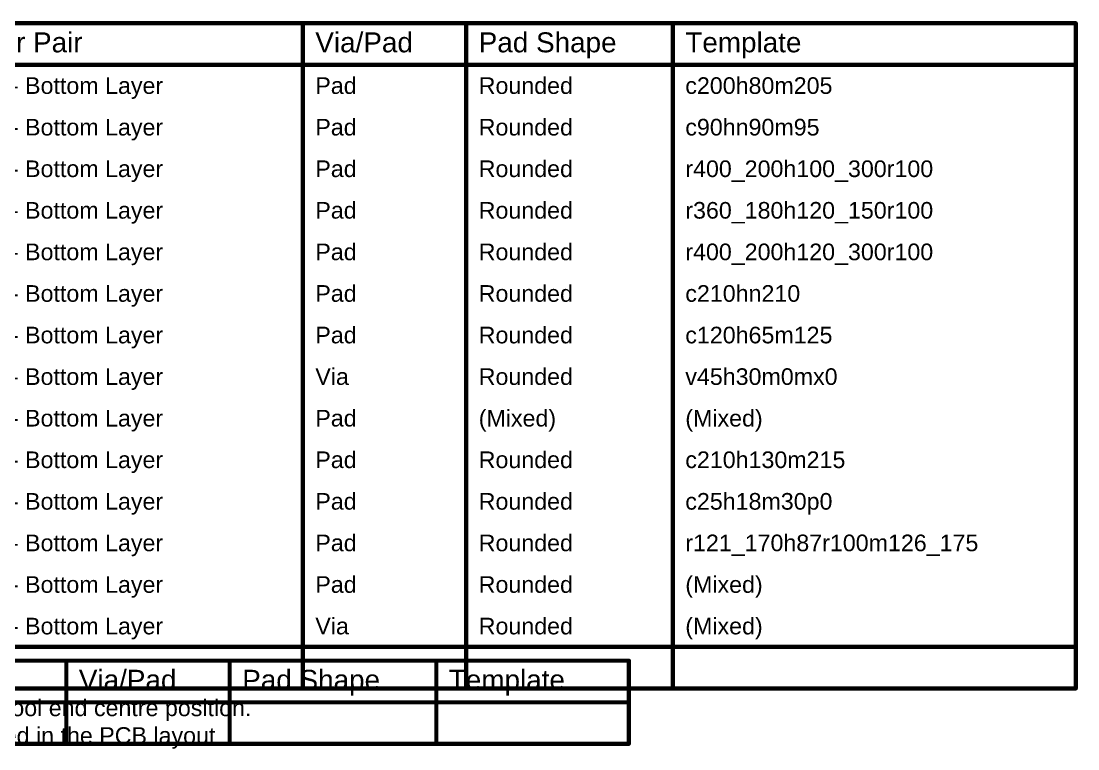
# Model space of a CAD drawing. Header units: millimetres. Extents: x -0.2 to 11.1, y -5.4 to 4.7.
# Drawn here: x 7.298 to 11.112, y 2.083 to 4.709 of the extents above; entities that cross this region are included whole.
import ezdxf

# ---------------------------------------------------------------- set-up
doc = ezdxf.new("R2010")
doc.units = ezdxf.units.MM
doc.header["$MEASUREMENT"] = 0
doc.layers.add('DrillDrawing', color=1, linetype='Continuous')
doc.styles.add('Arial', font='arial.ttf', dxfattribs={"height": 0.2})

msp = doc.modelspace()

# ---------------------------------------------------------------- linework, layer by layer
at = {"layer": 'DrillDrawing', "const_width": 0.015}
for points in [[(3.3248, 4.7012), (11.1047, 4.7012)], [(8.3145, 2.3012), (8.3145, 4.7012)], [(8.9043, 2.3012), (8.9043, 4.7012)], [(9.6501, 2.3012), (9.6501, 4.7012)], [(11.1047, 2.3012), (11.1047, 4.7012)], [(3.3248, 4.5512), (11.1047, 4.5512)], [(3.3248, 2.4512), (11.1047, 2.4512)], [(3.3248, 2.4013), (9.4912, 2.4013)], [(3.3248, 2.4013), (9.4912, 2.4013)], [(3.3248, 2.4013), (9.4912, 2.4013)], [(3.3248, 2.4013), (9.4912, 2.4013)], [(7.4608, 2.1013), (7.4608, 2.4013)], [(7.4608, 2.1013), (7.4608, 2.4013)], [(7.4608, 2.1013), (7.4608, 2.4013)], [(7.4608, 2.1013), (7.4608, 2.4013)], [(8.0506, 2.1013), (8.0506, 2.4013)], [(8.0506, 2.1013), (8.0506, 2.4013)], [(8.0506, 2.1013), (8.0506, 2.4013)], [(8.0506, 2.1013), (8.0506, 2.4013)], [(8.7964, 2.1013), (8.7964, 2.4013)], [(8.7964, 2.1013), (8.7964, 2.4013)], [(8.7964, 2.1013), (8.7964, 2.4013)], [(8.7964, 2.1013), (8.7964, 2.4013)], [(9.4912, 2.1013), (9.4912, 2.4013)], [(9.4912, 2.1013), (9.4912, 2.4013)], [(9.4912, 2.1013), (9.4912, 2.4013)], [(9.4912, 2.1013), (9.4912, 2.4013)], [(3.3248, 2.3012), (11.1047, 2.3012)], [(3.3248, 2.2513), (9.4912, 2.2513)], [(3.3248, 2.2513), (9.4912, 2.2513)], [(3.3248, 2.2513), (9.4912, 2.2513)], [(3.3248, 2.2513), (9.4912, 2.2513)], [(3.3248, 2.2513), (9.4912, 2.2513)], [(3.3248, 2.2513), (9.4912, 2.2513)], [(3.3248, 2.2513), (9.4912, 2.2513)], [(3.3248, 2.2513), (9.4912, 2.2513)], [(3.3248, 2.1013), (9.4912, 2.1013)], [(3.3248, 2.1013), (9.4912, 2.1013)], [(3.3248, 2.1013), (9.4912, 2.1013)], [(3.3248, 2.1013), (9.4912, 2.1013)]]:
    msp.add_lwpolyline(points, dxfattribs=at)
at = {"layer": 'DrillDrawing', "const_width": 0.0075}
for points in [[(8.3107, 4.7012, 1), (8.3182, 4.7012, 1)], [(8.9006, 4.7012, 1), (8.9081, 4.7012, 1)], [(9.6464, 4.7012, 1), (9.6539, 4.7012, 1)], [(11.1009, 4.7012, 1), (11.1084, 4.7012, 1)], [(11.1009, 4.7012, 1), (11.1084, 4.7012, 1)], [(11.1009, 4.5512, 1), (11.1084, 4.5512, 1)], [(11.1009, 2.4512, 1), (11.1084, 2.4512, 1)], [(7.457, 2.4013, 1), (7.4645, 2.4013, 1)], [(7.457, 2.4013, 1), (7.4645, 2.4013, 1)], [(7.457, 2.4013, 1), (7.4645, 2.4013, 1)], [(7.457, 2.4013, 1), (7.4645, 2.4013, 1)], [(8.0469, 2.4013, 1), (8.0544, 2.4013, 1)], [(8.0469, 2.4013, 1), (8.0544, 2.4013, 1)], [(8.0469, 2.4013, 1), (8.0544, 2.4013, 1)], [(8.0469, 2.4013, 1), (8.0544, 2.4013, 1)], [(8.7926, 2.4013, 1), (8.8001, 2.4013, 1)], [(8.7926, 2.4013, 1), (8.8001, 2.4013, 1)], [(8.7926, 2.4013, 1), (8.8001, 2.4013, 1)], [(8.7926, 2.4013, 1), (8.8001, 2.4013, 1)], [(9.4875, 2.4013, 1), (9.495, 2.4013, 1)], [(9.4875, 2.4013, 1), (9.495, 2.4013, 1)], [(9.4875, 2.4013, 1), (9.495, 2.4013, 1)], [(9.4875, 2.4013, 1), (9.495, 2.4013, 1)], [(9.4875, 2.4013, 1), (9.495, 2.4013, 1)], [(9.4875, 2.4013, 1), (9.495, 2.4013, 1)], [(9.4875, 2.4013, 1), (9.495, 2.4013, 1)], [(9.4875, 2.4013, 1), (9.495, 2.4013, 1)], [(8.3107, 2.3012, 1), (8.3182, 2.3012, 1)], [(8.9006, 2.3012, 1), (8.9081, 2.3012, 1)], [(9.6464, 2.3012, 1), (9.6539, 2.3012, 1)], [(11.1009, 2.3012, 1), (11.1084, 2.3012, 1)], [(11.1009, 2.3012, 1), (11.1084, 2.3012, 1)], [(9.4875, 2.2513, 1), (9.495, 2.2513, 1)], [(9.4875, 2.2513, 1), (9.495, 2.2513, 1)], [(9.4875, 2.2513, 1), (9.495, 2.2513, 1)], [(9.4875, 2.2513, 1), (9.495, 2.2513, 1)], [(9.4875, 2.2513, 1), (9.495, 2.2513, 1)], [(9.4875, 2.2513, 1), (9.495, 2.2513, 1)], [(9.4875, 2.2513, 1), (9.495, 2.2513, 1)], [(9.4875, 2.2513, 1), (9.495, 2.2513, 1)], [(7.457, 2.1013, 1), (7.4645, 2.1013, 1)], [(7.457, 2.1013, 1), (7.4645, 2.1013, 1)], [(7.457, 2.1013, 1), (7.4645, 2.1013, 1)], [(7.457, 2.1013, 1), (7.4645, 2.1013, 1)], [(8.0469, 2.1013, 1), (8.0544, 2.1013, 1)], [(8.0469, 2.1013, 1), (8.0544, 2.1013, 1)], [(8.0469, 2.1013, 1), (8.0544, 2.1013, 1)], [(8.0469, 2.1013, 1), (8.0544, 2.1013, 1)], [(8.7926, 2.1013, 1), (8.8001, 2.1013, 1)], [(8.7926, 2.1013, 1), (8.8001, 2.1013, 1)], [(8.7926, 2.1013, 1), (8.8001, 2.1013, 1)], [(8.7926, 2.1013, 1), (8.8001, 2.1013, 1)], [(9.4875, 2.1013, 1), (9.495, 2.1013, 1)], [(9.4875, 2.1013, 1), (9.495, 2.1013, 1)], [(9.4875, 2.1013, 1), (9.495, 2.1013, 1)], [(9.4875, 2.1013, 1), (9.495, 2.1013, 1)], [(9.4875, 2.1013, 1), (9.495, 2.1013, 1)], [(9.4875, 2.1013, 1), (9.495, 2.1013, 1)], [(9.4875, 2.1013, 1), (9.495, 2.1013, 1)], [(9.4875, 2.1013, 1), (9.495, 2.1013, 1)]]:
    msp.add_lwpolyline(points, format="xyb", close=True, dxfattribs=at)

# ---------------------------------------------------------------- texts
at = {"layer": 'DrillDrawing', "style": 'Arial'}
for s, height, p in [('Drill Layer Pair', 0.072, (6.8599, 4.5962)), ('Via/Pad', 0.072, (8.3595, 4.5962)), ('Pad Shape', 0.072, (8.9493, 4.5962)), ('Template', 0.072, (9.6951, 4.5962)), ('Top Layer - Bottom Layer', 0.06, (6.8599, 4.4462)), ('Pad', 0.06, (8.3595, 4.4462)), ('Rounded', 0.06, (8.9493, 4.4462)), ('c200h80m205', 0.06, (9.6951, 4.4462)), ('Top Layer - Bottom Layer', 0.06, (6.8599, 4.2962)), ('Pad', 0.06, (8.3595, 4.2962)), ('Rounded', 0.06, (8.9493, 4.2962)), ('c90hn90m95', 0.06, (9.6951, 4.2962)), ('Top Layer - Bottom Layer', 0.06, (6.8599, 4.1462)), ('Pad', 0.06, (8.3595, 4.1462)), ('Rounded', 0.06, (8.9493, 4.1462)), ('r400_200h100_300r100', 0.06, (9.6951, 4.1462)), ('Top Layer - Bottom Layer', 0.06, (6.8599, 3.9962)), ('Pad', 0.06, (8.3595, 3.9962)), ('Rounded', 0.06, (8.9493, 3.9962)), ('r360_180h120_150r100', 0.06, (9.6951, 3.9962)), ('Top Layer - Bottom Layer', 0.06, (6.8599, 3.8462)), ('Pad', 0.06, (8.3595, 3.8462)), ('Rounded', 0.06, (8.9493, 3.8462)), ('r400_200h120_300r100', 0.06, (9.6951, 3.8462)), ('Top Layer - Bottom Layer', 0.06, (6.8599, 3.6962)), ('Pad', 0.06, (8.3595, 3.6962)), ('Rounded', 0.06, (8.9493, 3.6962)), ('c210hn210', 0.06, (9.6951, 3.6962)), ('Top Layer - Bottom Layer', 0.06, (6.8599, 3.5462)), ('Pad', 0.06, (8.3595, 3.5462)), ('Rounded', 0.06, (8.9493, 3.5462)), ('c120h65m125', 0.06, (9.6951, 3.5462)), ('Top Layer - Bottom Layer', 0.06, (6.8599, 3.3962)), ('Via', 0.06, (8.3595, 3.3962)), ('Rounded', 0.06, (8.9493, 3.3962)), ('v45h30m0mx0', 0.06, (9.6951, 3.3962)), ('Top Layer - Bottom Layer', 0.06, (6.8599, 3.2462)), ('Pad', 0.06, (8.3595, 3.2462)), ('(Mixed)', 0.06, (8.9493, 3.2462)), ('(Mixed)', 0.06, (9.6951, 3.2462)), ('Top Layer - Bottom Layer', 0.06, (6.8599, 3.0962)), ('Pad', 0.06, (8.3595, 3.0962)), ('Rounded', 0.06, (8.9493, 3.0962)), ('c210h130m215', 0.06, (9.6951, 3.0962)), ('Top Layer - Bottom Layer', 0.06, (6.8599, 2.9462)), ('Pad', 0.06, (8.3595, 2.9462)), ('Rounded', 0.06, (8.9493, 2.9462)), ('c25h18m30p0', 0.06, (9.6951, 2.9462)), ('Top Layer - Bottom Layer', 0.06, (6.8599, 2.7962)), ('Pad', 0.06, (8.3595, 2.7962)), ('Rounded', 0.06, (8.9493, 2.7962)), ('r121_170h87r100m126_175', 0.06, (9.6951, 2.7962)), ('Pad', 0.06, (8.3595, 2.6462)), ('Rounded', 0.06, (8.9493, 2.6462)), ('(Mixed)', 0.06, (9.6951, 2.6462)), ('Top Layer - Bottom Layer', 0.06, (6.8599, 2.6462)), ('Top Layer - Bottom Layer', 0.06, (6.8599, 2.4962)), ('Via', 0.06, (8.3595, 2.4962)), ('Rounded', 0.06, (8.9493, 2.4962)), ('(Mixed)', 0.06, (9.6951, 2.4962)), ('Via/Pad', 0.072, (7.5058, 2.2963)), ('Via/Pad', 0.072, (7.5058, 2.2963)), ('Via/Pad', 0.072, (7.5058, 2.2963)), ('Via/Pad', 0.072, (7.5058, 2.2963)), ('Pad Shape', 0.072, (8.0956, 2.2963)), ('Pad Shape', 0.072, (8.0956, 2.2963)), ('Pad Shape', 0.072, (8.0956, 2.2963)), ('Pad Shape', 0.072, (8.0956, 2.2963)), ('Template', 0.072, (8.8414, 2.2963)), ('Template', 0.072, (8.8414, 2.2963)), ('Template', 0.072, (8.8414, 2.2963)), ('Template', 0.072, (8.8414, 2.2963)), ('= Calculated from tool start centre position to tool end centre position.', 0.06, (5.5502, 2.2012)), (' = Routed Path Length + Tool Size = Slot length as defined in the PCB layout', 0.06, (5.1403, 2.1013))]:
    msp.add_text(s, height=height, dxfattribs=at).set_placement(p)

doc.saveas('drawing.dxf')
